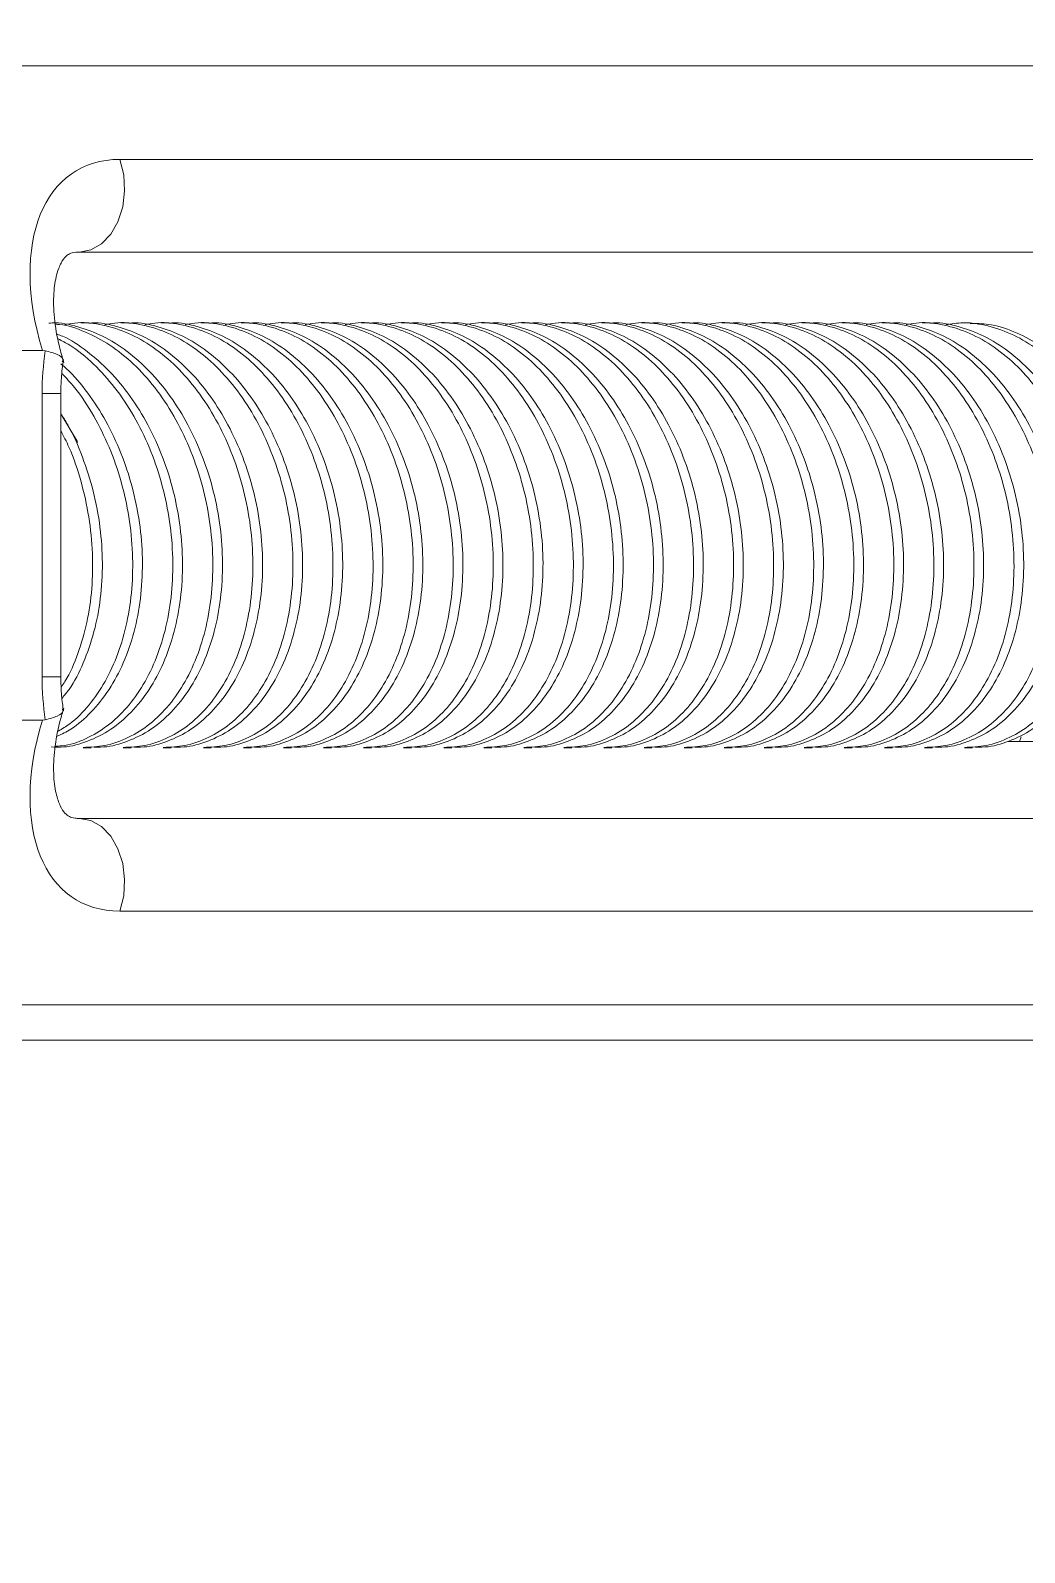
# Model space of a CAD drawing. Header units: millimetres. Extents: x -2048 to 999, y -438 to 438.
# Drawn here: x -706.1 to -661.6, y -220.2 to -152 of the extents above; entities that cross this region are included whole.
import ezdxf

# ---------------------------------------------------------------- set-up
doc = ezdxf.new("R2010")
doc.units = ezdxf.units.MM
doc.layers.add('LGV', color=4, linetype='Continuous')
doc.layers.add('Refrence', color=6, linetype='Continuous')

msp = doc.modelspace()

# ---------------------------------------------------------------- linework, layer by layer
at = {"layer": 'LGV', "linetype": 'Continuous', "lineweight": 15}
for p, q in [((-595.453, -153.575), (-712.96, -153.575)), ((-702.114, -157.771), (-603.331, -157.771)), ((-605.147, -161.925), (-703.929, -161.925)), ((-703.509, -165.1), (-703.868, -165.1)), ((-701.713, -165.1), (-702.072, -165.1)), ((-699.917, -165.1), (-700.276, -165.1)), ((-698.121, -165.1), (-698.48, -165.1)), ((-696.325, -165.1), (-696.684, -165.1)), ((-694.529, -165.1), (-694.888, -165.1)), ((-692.733, -165.1), (-693.092, -165.1)), ((-690.937, -165.1), (-691.296, -165.1)), ((-689.141, -165.1), (-689.499, -165.1)), ((-687.345, -165.1), (-687.703, -165.1)), ((-685.549, -165.1), (-685.907, -165.1)), ((-683.753, -165.1), (-684.111, -165.1)), ((-681.957, -165.1), (-682.315, -165.1)), ((-680.161, -165.1), (-680.519, -165.1)), ((-678.365, -165.1), (-678.723, -165.1)), ((-676.569, -165.1), (-676.927, -165.1)), ((-674.773, -165.1), (-675.131, -165.1)), ((-672.977, -165.1), (-673.335, -165.1)), ((-671.181, -165.1), (-671.539, -165.1)), ((-669.384, -165.1), (-669.743, -165.1)), ((-667.588, -165.1), (-667.947, -165.1)), ((-665.792, -165.1), (-666.151, -165.1)), ((-663.995, -165.1), (-664.357, -165.1)), ((-716.514, -166.339), (-705.588, -166.339)), ((-705.461, -166.352), (-705.588, -166.339)), ((-705.605, -180.975), (-705.605, -168.275)), ((-705.605, -168.275), (-704.764, -168.275)), ((-704.764, -180.975), (-704.764, -168.275)), ((-705.605, -180.975), (-704.764, -180.975)), ((-716.514, -182.911), (-705.588, -182.911)), ((-705.588, -182.911), (-705.461, -182.898)), ((-703.761, -184.15), (-703.404, -184.15)), ((-701.965, -184.15), (-701.608, -184.15)), ((-700.169, -184.15), (-699.812, -184.15)), ((-698.373, -184.15), (-698.016, -184.15)), ((-696.577, -184.15), (-696.219, -184.15)), ((-694.781, -184.15), (-694.423, -184.15)), ((-692.985, -184.15), (-692.627, -184.15)), ((-691.189, -184.15), (-690.831, -184.15)), ((-689.393, -184.15), (-689.035, -184.15)), ((-687.596, -184.15), (-687.239, -184.15)), ((-685.8, -184.15), (-685.443, -184.15)), ((-684.004, -184.15), (-683.647, -184.15)), ((-682.208, -184.15), (-681.851, -184.15)), ((-680.412, -184.15), (-680.055, -184.15)), ((-678.616, -184.15), (-678.259, -184.15)), ((-676.82, -184.15), (-676.463, -184.15)), ((-675.024, -184.15), (-674.667, -184.15)), ((-673.228, -184.15), (-672.871, -184.15)), ((-671.432, -184.15), (-671.075, -184.15)), ((-669.636, -184.15), (-669.279, -184.15)), ((-667.84, -184.15), (-667.483, -184.15)), ((-666.044, -184.15), (-665.687, -184.15)), ((-664.248, -184.15), (-663.891, -184.15)), ((-662.301, -183.868), (-657.304, -183.868)), ((-661.704, -183.66), (-661.776, -183.868)), ((-703.929, -187.325), (-605.147, -187.325)), ((-603.331, -191.479), (-702.114, -191.479)), ((-712.96, -195.675), (-595.453, -195.675)), ((-597.268, -197.262), (-714.775, -197.262))]:
    msp.add_line(p, q, dxfattribs=at)
at = {"layer": 'LGV', "linetype": 'Continuous', "lineweight": 15, "flags": 128}
for points in [[(-702.114, -157.771), (-701.944, -158.458), (-701.902, -159.184), (-701.99, -159.901), (-702.203, -160.564), (-702.527, -161.129), (-702.941, -161.562), (-703.419, -161.833), (-703.929, -161.925)], [(-704.009, -170.459), (-704.035, -170.408), (-704.764, -169.186)], [(-703.929, -187.325), (-703.419, -187.417), (-702.941, -187.688), (-702.527, -188.121), (-702.203, -188.686), (-701.99, -189.349), (-701.902, -190.066), (-701.944, -190.792), (-702.114, -191.479)]]:
    msp.add_lwpolyline(points, dxfattribs=at)
at = {"layer": 'LGV', "linetype": 'Continuous', "lineweight": 15}
for centre, start, end in [((-692.693, -168.271), 171.45377, 180.01864), ((-692.693, -180.979), 179.98136, 188.54623)]:
    msp.add_arc(centre, 12.911, start, end, dxfattribs=at)
for centre, major_axis, start_param, end_param in [((-698.854, -166.991), (-5.234, 8.7), 5.945815, 7.445842), ((-698.854, -182.259), (5.234, 8.7), 1.978936, 3.478963)]:
    msp.add_ellipse(centre, major_axis=major_axis, ratio=0.583087, start_param=start_param, end_param=end_param, dxfattribs=at)
for points, knots in [([(-704.63, -166.878), (-704.699, -166.639), (-704.901, -165.945), (-705.081, -164.866), (-705.106, -163.762), (-704.97, -162.917), (-704.748, -162.369), (-704.534, -162.1), (-704.389, -162.006), (-704.201, -161.935), (-703.988, -161.927), (-703.929, -161.925)], [0, 0, 0, 0, 0.071116, 0.207347, 0.338022, 0.462032, 0.581288, 0.701263, 0.833089, 0.954567, 1, 1, 1, 1]), ([(-705.305, -165.115), (-705.255, -165.11), (-704.829, -165.068), (-704.01, -165.244), (-702.875, -165.659), (-701.787, -166.341), (-700.761, -167.253), (-699.839, -168.366), (-699.034, -169.665), (-698.381, -171.099), (-697.892, -172.65), (-697.59, -174.251), (-697.481, -175.881), (-697.571, -177.464), (-697.861, -178.98), (-698.336, -180.356), (-698.989, -181.577), (-699.788, -182.583), (-700.722, -183.372), (-701.746, -183.887), (-702.656, -184.143), (-703.217, -184.122), (-703.404, -184.115)], [0, 0, 0, 0, 0.0071172, 0.0609006, 0.1129722, 0.1665417, 0.2188465, 0.2726394, 0.3254656, 0.3797932, 0.4331622, 0.4880605, 0.5417397, 0.5969769, 0.6506175, 0.7058322, 0.7591387, 0.8140177, 0.8668606, 0.9212594, 0.9736984, 1, 1, 1, 1]), ([(-703.762, -184.137), (-703.437, -184.123), (-702.734, -184.092), (-701.723, -183.726), (-700.746, -183.113), (-699.888, -182.264), (-699.158, -181.197), (-698.586, -179.951), (-698.18, -178.542), (-697.959, -177.027), (-697.928, -175.426), (-698.09, -173.809), (-698.445, -172.198), (-698.977, -170.67), (-699.681, -169.242), (-700.523, -167.984), (-701.493, -166.911), (-702.544, -166.065), (-703.665, -165.483), (-704.494, -165.187), (-704.94, -165.166), (-705.001, -165.164)], [0, 0, 0, 0, 0.047455, 0.102831, 0.156612, 0.211933, 0.266091, 0.321786, 0.376524, 0.432822, 0.488057, 0.544882, 0.60031, 0.657354, 0.712616, 0.769504, 0.824349, 0.880812, 0.93518, 0.991145, 1, 1, 1, 1]), ([(-701.965, -184.137), (-701.641, -184.123), (-700.938, -184.092), (-699.927, -183.726), (-698.95, -183.113), (-698.092, -182.264), (-697.362, -181.197), (-696.79, -179.951), (-696.384, -178.542), (-696.163, -177.027), (-696.132, -175.426), (-696.294, -173.809), (-696.649, -172.198), (-697.181, -170.67), (-697.885, -169.242), (-698.727, -167.985), (-699.697, -166.91), (-700.748, -166.07), (-701.871, -165.465), (-703.007, -165.143), (-703.929, -165.049), (-704.436, -165.157), (-704.584, -165.188)], [0, 0, 0, 0, 0.044461, 0.096343, 0.146732, 0.198563, 0.249304, 0.301486, 0.352771, 0.405516, 0.457267, 0.510507, 0.562438, 0.615884, 0.667659, 0.720958, 0.772343, 0.825244, 0.876182, 0.928616, 0.979223, 1, 1, 1, 1]), ([(-703.509, -165.115), (-703.459, -165.11), (-703.033, -165.068), (-702.214, -165.244), (-701.079, -165.659), (-699.991, -166.341), (-698.965, -167.253), (-698.043, -168.366), (-697.238, -169.665), (-696.585, -171.099), (-696.096, -172.65), (-695.794, -174.251), (-695.685, -175.881), (-695.775, -177.464), (-696.065, -178.98), (-696.54, -180.356), (-697.193, -181.577), (-697.992, -182.583), (-698.926, -183.372), (-699.95, -183.887), (-700.86, -184.143), (-701.42, -184.122), (-701.608, -184.115)], [0, 0, 0, 0, 0.007117, 0.060901, 0.112972, 0.166542, 0.218847, 0.272639, 0.325466, 0.379793, 0.433162, 0.488061, 0.54174, 0.596977, 0.650617, 0.705832, 0.759139, 0.814018, 0.866861, 0.921259, 0.973698, 1, 1, 1, 1]), ([(-700.169, -184.137), (-699.845, -184.123), (-699.142, -184.092), (-698.131, -183.726), (-697.154, -183.113), (-696.296, -182.264), (-695.566, -181.197), (-694.994, -179.951), (-694.588, -178.542), (-694.367, -177.027), (-694.336, -175.426), (-694.498, -173.809), (-694.853, -172.198), (-695.385, -170.67), (-696.089, -169.242), (-696.93, -167.985), (-697.901, -166.91), (-698.952, -166.07), (-700.074, -165.465), (-701.211, -165.143), (-702.133, -165.049), (-702.64, -165.157), (-702.788, -165.188)], [0, 0, 0, 0, 0.044461, 0.096343, 0.146732, 0.198563, 0.249304, 0.301486, 0.352771, 0.405516, 0.457267, 0.510507, 0.562438, 0.615884, 0.667659, 0.720958, 0.772343, 0.825244, 0.876182, 0.928616, 0.979223, 1, 1, 1, 1]), ([(-701.713, -165.115), (-701.663, -165.11), (-701.237, -165.068), (-700.418, -165.244), (-699.283, -165.659), (-698.195, -166.341), (-697.169, -167.253), (-696.247, -168.366), (-695.442, -169.665), (-694.789, -171.099), (-694.3, -172.65), (-693.998, -174.251), (-693.889, -175.881), (-693.979, -177.464), (-694.269, -178.98), (-694.744, -180.356), (-695.397, -181.577), (-696.195, -182.583), (-697.13, -183.372), (-698.154, -183.887), (-699.064, -184.143), (-699.624, -184.122), (-699.812, -184.115)], [0, 0, 0, 0, 0.0071172, 0.0609006, 0.1129722, 0.1665417, 0.2188465, 0.2726394, 0.3254656, 0.3797932, 0.4331622, 0.4880605, 0.5417397, 0.5969769, 0.6506175, 0.7058322, 0.7591387, 0.8140177, 0.8668606, 0.9212594, 0.9736984, 1, 1, 1, 1]), ([(-698.373, -184.137), (-698.049, -184.123), (-697.346, -184.092), (-696.335, -183.726), (-695.357, -183.113), (-694.5, -182.264), (-693.77, -181.197), (-693.198, -179.951), (-692.792, -178.542), (-692.571, -177.027), (-692.54, -175.426), (-692.702, -173.809), (-693.057, -172.198), (-693.589, -170.67), (-694.293, -169.242), (-695.134, -167.985), (-696.105, -166.91), (-697.155, -166.07), (-698.278, -165.465), (-699.415, -165.143), (-700.337, -165.049), (-700.844, -165.157), (-700.992, -165.188)], [0, 0, 0, 0, 0.044461, 0.096343, 0.146732, 0.198563, 0.249304, 0.301486, 0.352771, 0.405516, 0.457267, 0.510507, 0.562438, 0.615884, 0.667659, 0.720958, 0.772343, 0.825244, 0.876182, 0.928616, 0.979223, 1, 1, 1, 1]), ([(-699.917, -165.115), (-699.867, -165.11), (-699.441, -165.068), (-698.621, -165.244), (-697.487, -165.659), (-696.399, -166.341), (-695.373, -167.253), (-694.451, -168.366), (-693.646, -169.665), (-692.993, -171.099), (-692.504, -172.65), (-692.202, -174.251), (-692.093, -175.881), (-692.183, -177.464), (-692.473, -178.98), (-692.948, -180.356), (-693.601, -181.577), (-694.399, -182.583), (-695.334, -183.372), (-696.358, -183.887), (-697.268, -184.143), (-697.828, -184.122), (-698.015, -184.115)], [0, 0, 0, 0, 0.0071172, 0.0609006, 0.1129722, 0.1665417, 0.2188465, 0.2726394, 0.3254656, 0.3797932, 0.4331622, 0.4880605, 0.5417397, 0.5969769, 0.6506175, 0.7058322, 0.7591387, 0.8140177, 0.8668606, 0.9212594, 0.9736984, 1, 1, 1, 1]), ([(-696.577, -184.137), (-696.253, -184.123), (-695.549, -184.092), (-694.539, -183.726), (-693.561, -183.113), (-692.704, -182.264), (-691.974, -181.197), (-691.401, -179.951), (-690.996, -178.542), (-690.775, -177.027), (-690.744, -175.426), (-690.906, -173.809), (-691.261, -172.198), (-691.793, -170.67), (-692.497, -169.242), (-693.338, -167.985), (-694.309, -166.91), (-695.359, -166.07), (-696.482, -165.465), (-697.619, -165.143), (-698.54, -165.049), (-699.048, -165.157), (-699.196, -165.188)], [0, 0, 0, 0, 0.044461, 0.096343, 0.146732, 0.198563, 0.249304, 0.301486, 0.352771, 0.405516, 0.457267, 0.510507, 0.562438, 0.615884, 0.667659, 0.720958, 0.772343, 0.825244, 0.876182, 0.928616, 0.979223, 1, 1, 1, 1]), ([(-698.121, -165.115), (-698.071, -165.11), (-697.645, -165.068), (-696.825, -165.244), (-695.691, -165.659), (-694.603, -166.341), (-693.576, -167.253), (-692.655, -168.366), (-691.85, -169.665), (-691.197, -171.099), (-690.708, -172.65), (-690.406, -174.251), (-690.297, -175.881), (-690.387, -177.464), (-690.677, -178.98), (-691.152, -180.356), (-691.805, -181.577), (-692.603, -182.583), (-693.538, -183.372), (-694.562, -183.887), (-695.472, -184.143), (-696.032, -184.122), (-696.219, -184.115)], [0, 0, 0, 0, 0.007117, 0.060901, 0.112972, 0.166542, 0.218847, 0.272639, 0.325466, 0.379793, 0.433162, 0.488061, 0.54174, 0.596977, 0.650617, 0.705832, 0.759139, 0.814018, 0.866861, 0.921259, 0.973698, 1, 1, 1, 1]), ([(-694.781, -184.137), (-694.457, -184.123), (-693.753, -184.092), (-692.743, -183.726), (-691.765, -183.113), (-690.908, -182.264), (-690.178, -181.197), (-689.605, -179.951), (-689.199, -178.542), (-688.979, -177.027), (-688.947, -175.426), (-689.11, -173.809), (-689.465, -172.198), (-689.997, -170.67), (-690.701, -169.242), (-691.542, -167.985), (-692.513, -166.91), (-693.563, -166.07), (-694.686, -165.465), (-695.823, -165.143), (-696.744, -165.049), (-697.252, -165.157), (-697.4, -165.188)], [0, 0, 0, 0, 0.044461, 0.096343, 0.146732, 0.198563, 0.249304, 0.301486, 0.352771, 0.405516, 0.457267, 0.510507, 0.562438, 0.615884, 0.667659, 0.720958, 0.772343, 0.825244, 0.876182, 0.928616, 0.979223, 1, 1, 1, 1]), ([(-696.325, -165.115), (-696.275, -165.11), (-695.849, -165.068), (-695.029, -165.244), (-693.895, -165.659), (-692.807, -166.341), (-691.78, -167.253), (-690.859, -168.366), (-690.054, -169.665), (-689.401, -171.099), (-688.912, -172.65), (-688.61, -174.251), (-688.501, -175.881), (-688.591, -177.464), (-688.881, -178.98), (-689.356, -180.356), (-690.009, -181.577), (-690.807, -182.583), (-691.742, -183.372), (-692.766, -183.887), (-693.676, -184.143), (-694.236, -184.122), (-694.423, -184.115)], [0, 0, 0, 0, 0.007117, 0.060901, 0.112972, 0.166542, 0.218847, 0.272639, 0.325466, 0.379793, 0.433162, 0.488061, 0.54174, 0.596977, 0.650617, 0.705832, 0.759139, 0.814018, 0.866861, 0.921259, 0.973698, 1, 1, 1, 1]), ([(-692.985, -184.137), (-692.661, -184.123), (-691.957, -184.092), (-690.947, -183.726), (-689.969, -183.113), (-689.112, -182.264), (-688.381, -181.197), (-687.809, -179.951), (-687.403, -178.542), (-687.183, -177.027), (-687.151, -175.426), (-687.314, -173.809), (-687.669, -172.198), (-688.201, -170.67), (-688.905, -169.242), (-689.746, -167.985), (-690.717, -166.91), (-691.767, -166.07), (-692.89, -165.465), (-694.026, -165.143), (-694.948, -165.049), (-695.456, -165.157), (-695.604, -165.188)], [0, 0, 0, 0, 0.044461, 0.096343, 0.146732, 0.198563, 0.249304, 0.301486, 0.352771, 0.405516, 0.457267, 0.510507, 0.562438, 0.615884, 0.667659, 0.720958, 0.772343, 0.825244, 0.876182, 0.928616, 0.979223, 1, 1, 1, 1]), ([(-694.529, -165.115), (-694.479, -165.11), (-694.053, -165.068), (-693.233, -165.244), (-692.099, -165.659), (-691.011, -166.341), (-689.984, -167.253), (-689.063, -168.366), (-688.258, -169.665), (-687.605, -171.099), (-687.116, -172.65), (-686.814, -174.251), (-686.704, -175.881), (-686.795, -177.464), (-687.085, -178.98), (-687.56, -180.356), (-688.213, -181.577), (-689.011, -182.583), (-689.946, -183.372), (-690.97, -183.887), (-691.88, -184.143), (-692.44, -184.122), (-692.627, -184.115)], [0, 0, 0, 0, 0.0071172, 0.0609006, 0.1129722, 0.1665417, 0.2188465, 0.2726394, 0.3254656, 0.3797932, 0.4331622, 0.4880605, 0.5417397, 0.5969769, 0.6506175, 0.7058322, 0.7591387, 0.8140177, 0.8668606, 0.9212594, 0.9736984, 1, 1, 1, 1]), ([(-691.189, -184.137), (-690.865, -184.123), (-690.161, -184.092), (-689.151, -183.726), (-688.173, -183.113), (-687.316, -182.264), (-686.585, -181.197), (-686.013, -179.951), (-685.607, -178.542), (-685.386, -177.027), (-685.355, -175.426), (-685.518, -173.809), (-685.873, -172.198), (-686.405, -170.67), (-687.109, -169.242), (-687.95, -167.985), (-688.921, -166.91), (-689.971, -166.07), (-691.094, -165.465), (-692.23, -165.143), (-693.152, -165.049), (-693.66, -165.157), (-693.808, -165.188)], [0, 0, 0, 0, 0.044461, 0.096343, 0.146732, 0.198563, 0.249304, 0.301486, 0.352771, 0.405516, 0.457267, 0.510507, 0.562438, 0.615884, 0.667659, 0.720958, 0.772343, 0.825244, 0.876182, 0.928616, 0.979223, 1, 1, 1, 1]), ([(-692.732, -165.115), (-692.683, -165.11), (-692.257, -165.068), (-691.437, -165.244), (-690.302, -165.659), (-689.215, -166.341), (-688.188, -167.253), (-687.267, -168.366), (-686.462, -169.665), (-685.809, -171.099), (-685.32, -172.65), (-685.017, -174.251), (-684.908, -175.881), (-684.999, -177.464), (-685.289, -178.98), (-685.763, -180.356), (-686.417, -181.577), (-687.215, -182.583), (-688.15, -183.372), (-689.174, -183.887), (-690.084, -184.143), (-690.644, -184.122), (-690.831, -184.115)], [0, 0, 0, 0, 0.0071172, 0.0609006, 0.1129722, 0.1665417, 0.2188465, 0.2726394, 0.3254656, 0.3797932, 0.4331622, 0.4880605, 0.5417397, 0.5969769, 0.6506175, 0.7058322, 0.7591387, 0.8140177, 0.8668606, 0.9212594, 0.9736984, 1, 1, 1, 1]), ([(-689.393, -184.137), (-689.069, -184.123), (-688.365, -184.092), (-687.355, -183.726), (-686.377, -183.113), (-685.52, -182.264), (-684.789, -181.197), (-684.217, -179.951), (-683.811, -178.542), (-683.59, -177.027), (-683.559, -175.426), (-683.722, -173.809), (-684.077, -172.198), (-684.609, -170.67), (-685.313, -169.242), (-686.154, -167.985), (-687.125, -166.91), (-688.175, -166.07), (-689.298, -165.465), (-690.434, -165.143), (-691.356, -165.049), (-691.864, -165.157), (-692.012, -165.188)], [0, 0, 0, 0, 0.044461, 0.096343, 0.146732, 0.198563, 0.249304, 0.301486, 0.352771, 0.405516, 0.457267, 0.510507, 0.562438, 0.615884, 0.667659, 0.720958, 0.772343, 0.825244, 0.876182, 0.928616, 0.979223, 1, 1, 1, 1]), ([(-690.936, -165.115), (-690.887, -165.11), (-690.461, -165.068), (-689.641, -165.244), (-688.506, -165.659), (-687.419, -166.341), (-686.392, -167.253), (-685.471, -168.366), (-684.665, -169.665), (-684.013, -171.099), (-683.524, -172.65), (-683.221, -174.251), (-683.112, -175.881), (-683.203, -177.464), (-683.493, -178.98), (-683.967, -180.356), (-684.621, -181.577), (-685.419, -182.583), (-686.354, -183.372), (-687.378, -183.887), (-688.288, -184.143), (-688.848, -184.122), (-689.035, -184.115)], [0, 0, 0, 0, 0.007117, 0.060901, 0.112972, 0.166542, 0.218847, 0.272639, 0.325466, 0.379793, 0.433162, 0.488061, 0.54174, 0.596977, 0.650617, 0.705832, 0.759139, 0.814018, 0.866861, 0.921259, 0.973698, 1, 1, 1, 1]), ([(-687.597, -184.137), (-687.273, -184.123), (-686.569, -184.092), (-685.559, -183.726), (-684.581, -183.113), (-683.724, -182.264), (-682.993, -181.197), (-682.421, -179.951), (-682.015, -178.542), (-681.794, -177.027), (-681.763, -175.426), (-681.925, -173.809), (-682.28, -172.198), (-682.813, -170.67), (-683.517, -169.242), (-684.358, -167.985), (-685.329, -166.91), (-686.379, -166.07), (-687.502, -165.465), (-688.638, -165.143), (-689.56, -165.049), (-690.068, -165.157), (-690.216, -165.188)], [0, 0, 0, 0, 0.044461, 0.096343, 0.146732, 0.198563, 0.249304, 0.301486, 0.352771, 0.405516, 0.457267, 0.510507, 0.562438, 0.615884, 0.667659, 0.720958, 0.772343, 0.825244, 0.876182, 0.928616, 0.979223, 1, 1, 1, 1]), ([(-689.14, -165.115), (-689.091, -165.11), (-688.665, -165.068), (-687.845, -165.244), (-686.71, -165.659), (-685.623, -166.341), (-684.596, -167.253), (-683.674, -168.366), (-682.869, -169.665), (-682.217, -171.099), (-681.728, -172.65), (-681.425, -174.251), (-681.316, -175.881), (-681.407, -177.464), (-681.697, -178.98), (-682.171, -180.356), (-682.825, -181.577), (-683.623, -182.583), (-684.558, -183.372), (-685.582, -183.887), (-686.492, -184.143), (-687.052, -184.122), (-687.239, -184.115)], [0, 0, 0, 0, 0.007117, 0.060901, 0.112972, 0.166542, 0.218847, 0.272639, 0.325466, 0.379793, 0.433162, 0.488061, 0.54174, 0.596977, 0.650617, 0.705832, 0.759139, 0.814018, 0.866861, 0.921259, 0.973698, 1, 1, 1, 1]), ([(-685.801, -184.137), (-685.476, -184.123), (-684.773, -184.092), (-683.763, -183.726), (-682.785, -183.113), (-681.928, -182.264), (-681.197, -181.197), (-680.625, -179.951), (-680.219, -178.542), (-679.998, -177.027), (-679.967, -175.426), (-680.129, -173.809), (-680.484, -172.198), (-681.017, -170.67), (-681.721, -169.242), (-682.562, -167.985), (-683.533, -166.91), (-684.583, -166.07), (-685.706, -165.465), (-686.842, -165.143), (-687.764, -165.049), (-688.272, -165.157), (-688.42, -165.188)], [0, 0, 0, 0, 0.0444608, 0.0963433, 0.146732, 0.198563, 0.2493037, 0.3014856, 0.3527706, 0.4055162, 0.457267, 0.5105074, 0.5624385, 0.6158836, 0.6676591, 0.7209581, 0.7723431, 0.825244, 0.8761817, 0.9286161, 0.9792231, 1, 1, 1, 1]), ([(-687.344, -165.115), (-687.295, -165.11), (-686.869, -165.068), (-686.049, -165.244), (-684.914, -165.659), (-683.827, -166.341), (-682.8, -167.253), (-681.878, -168.366), (-681.073, -169.665), (-680.421, -171.099), (-679.931, -172.65), (-679.629, -174.251), (-679.52, -175.881), (-679.611, -177.464), (-679.901, -178.98), (-680.375, -180.356), (-681.029, -181.577), (-681.827, -182.583), (-682.761, -183.372), (-683.786, -183.887), (-684.696, -184.143), (-685.256, -184.122), (-685.443, -184.115)], [0, 0, 0, 0, 0.007117, 0.060901, 0.112972, 0.166542, 0.218847, 0.272639, 0.325466, 0.379793, 0.433162, 0.488061, 0.54174, 0.596977, 0.650617, 0.705832, 0.759139, 0.814018, 0.866861, 0.921259, 0.973698, 1, 1, 1, 1]), ([(-684.005, -184.137), (-683.68, -184.123), (-682.977, -184.092), (-681.966, -183.726), (-680.989, -183.113), (-680.132, -182.264), (-679.401, -181.197), (-678.829, -179.951), (-678.423, -178.542), (-678.202, -177.027), (-678.171, -175.426), (-678.333, -173.809), (-678.688, -172.198), (-679.221, -170.67), (-679.925, -169.242), (-680.766, -167.985), (-681.736, -166.91), (-682.787, -166.07), (-683.91, -165.465), (-685.046, -165.143), (-685.969, -165.049), (-686.477, -165.157), (-686.625, -165.188)], [0, 0, 0, 0, 0.044457, 0.096336, 0.146721, 0.198548, 0.249285, 0.301463, 0.352744, 0.405486, 0.457233, 0.510469, 0.562396, 0.615837, 0.667609, 0.720904, 0.772285, 0.825182, 0.876116, 0.928546, 0.97915, 1, 1, 1, 1]), ([(-685.548, -165.115), (-685.499, -165.11), (-685.073, -165.068), (-684.253, -165.244), (-683.118, -165.659), (-682.03, -166.341), (-681.004, -167.253), (-680.082, -168.366), (-679.277, -169.665), (-678.625, -171.099), (-678.135, -172.65), (-677.833, -174.251), (-677.724, -175.881), (-677.815, -177.464), (-678.105, -178.98), (-678.579, -180.356), (-679.233, -181.577), (-680.031, -182.583), (-680.965, -183.372), (-681.99, -183.887), (-682.9, -184.143), (-683.46, -184.122), (-683.647, -184.115)], [0, 0, 0, 0, 0.007117, 0.060901, 0.112972, 0.166542, 0.218847, 0.272639, 0.325466, 0.379793, 0.433162, 0.488061, 0.54174, 0.596977, 0.650617, 0.705832, 0.759139, 0.814018, 0.866861, 0.921259, 0.973698, 1, 1, 1, 1]), ([(-682.209, -184.137), (-681.884, -184.123), (-681.181, -184.092), (-680.17, -183.726), (-679.193, -183.113), (-678.336, -182.264), (-677.605, -181.197), (-677.033, -179.951), (-676.627, -178.542), (-676.406, -177.027), (-676.375, -175.426), (-676.537, -173.809), (-676.892, -172.198), (-677.425, -170.67), (-678.129, -169.242), (-678.97, -167.985), (-679.94, -166.91), (-680.991, -166.07), (-682.114, -165.465), (-683.25, -165.143), (-684.172, -165.049), (-684.68, -165.157), (-684.828, -165.188)], [0, 0, 0, 0, 0.044461, 0.096343, 0.146732, 0.198563, 0.249304, 0.301486, 0.352771, 0.405516, 0.457267, 0.510507, 0.562438, 0.615884, 0.667659, 0.720958, 0.772343, 0.825244, 0.876182, 0.928616, 0.979223, 1, 1, 1, 1]), ([(-683.752, -165.115), (-683.702, -165.11), (-683.277, -165.068), (-682.457, -165.244), (-681.322, -165.659), (-680.234, -166.341), (-679.208, -167.253), (-678.286, -168.366), (-677.481, -169.665), (-676.829, -171.099), (-676.339, -172.65), (-676.037, -174.251), (-675.928, -175.881), (-676.019, -177.464), (-676.309, -178.98), (-676.783, -180.356), (-677.437, -181.577), (-678.235, -182.583), (-679.169, -183.372), (-680.194, -183.887), (-681.104, -184.143), (-681.664, -184.122), (-681.851, -184.115)], [0, 0, 0, 0, 0.007117, 0.060901, 0.112972, 0.166542, 0.218847, 0.272639, 0.325466, 0.379793, 0.433162, 0.488061, 0.54174, 0.596977, 0.650617, 0.705832, 0.759139, 0.814018, 0.866861, 0.921259, 0.973698, 1, 1, 1, 1]), ([(-680.413, -184.137), (-680.088, -184.123), (-679.385, -184.092), (-678.374, -183.726), (-677.397, -183.113), (-676.54, -182.264), (-675.809, -181.197), (-675.237, -179.951), (-674.831, -178.542), (-674.61, -177.027), (-674.579, -175.426), (-674.741, -173.809), (-675.096, -172.198), (-675.629, -170.67), (-676.333, -169.242), (-677.174, -167.985), (-678.144, -166.91), (-679.195, -166.07), (-680.318, -165.465), (-681.454, -165.143), (-682.376, -165.049), (-682.884, -165.157), (-683.031, -165.188)], [0, 0, 0, 0, 0.044461, 0.096343, 0.146732, 0.198563, 0.249304, 0.301486, 0.352771, 0.405516, 0.457267, 0.510507, 0.562438, 0.615884, 0.667659, 0.720958, 0.772343, 0.825244, 0.876182, 0.928616, 0.979223, 1, 1, 1, 1]), ([(-681.956, -165.115), (-681.906, -165.11), (-681.481, -165.068), (-680.661, -165.244), (-679.526, -165.659), (-678.438, -166.341), (-677.412, -167.253), (-676.49, -168.366), (-675.685, -169.665), (-675.033, -171.099), (-674.543, -172.65), (-674.241, -174.251), (-674.132, -175.881), (-674.223, -177.464), (-674.513, -178.98), (-674.987, -180.356), (-675.641, -181.577), (-676.439, -182.583), (-677.373, -183.372), (-678.398, -183.887), (-679.308, -184.143), (-679.868, -184.122), (-680.055, -184.115)], [0, 0, 0, 0, 0.007117, 0.060901, 0.112972, 0.166542, 0.218847, 0.272639, 0.325466, 0.379793, 0.433162, 0.488061, 0.54174, 0.596977, 0.650617, 0.705832, 0.759139, 0.814018, 0.866861, 0.921259, 0.973698, 1, 1, 1, 1]), ([(-678.617, -184.137), (-678.292, -184.123), (-677.589, -184.092), (-676.578, -183.726), (-675.601, -183.113), (-674.743, -182.264), (-674.013, -181.197), (-673.441, -179.951), (-673.035, -178.542), (-672.814, -177.027), (-672.783, -175.426), (-672.945, -173.809), (-673.3, -172.198), (-673.832, -170.67), (-674.536, -169.242), (-675.378, -167.985), (-676.348, -166.91), (-677.399, -166.07), (-678.522, -165.465), (-679.658, -165.143), (-680.58, -165.049), (-681.088, -165.157), (-681.235, -165.188)], [0, 0, 0, 0, 0.044461, 0.096343, 0.146732, 0.198563, 0.249304, 0.301486, 0.352771, 0.405516, 0.457267, 0.510507, 0.562438, 0.615884, 0.667659, 0.720958, 0.772343, 0.825244, 0.876182, 0.928616, 0.979223, 1, 1, 1, 1]), ([(-680.16, -165.115), (-680.11, -165.11), (-679.685, -165.068), (-678.865, -165.244), (-677.73, -165.659), (-676.642, -166.341), (-675.616, -167.253), (-674.694, -168.366), (-673.889, -169.665), (-673.237, -171.099), (-672.747, -172.65), (-672.445, -174.251), (-672.336, -175.881), (-672.427, -177.464), (-672.717, -178.98), (-673.191, -180.356), (-673.844, -181.577), (-674.643, -182.583), (-675.577, -183.372), (-676.602, -183.887), (-677.512, -184.143), (-678.072, -184.122), (-678.259, -184.115)], [0, 0, 0, 0, 0.007117, 0.060901, 0.112972, 0.166542, 0.218847, 0.272639, 0.325466, 0.379793, 0.433162, 0.488061, 0.54174, 0.596977, 0.650617, 0.705832, 0.759139, 0.814018, 0.866861, 0.921259, 0.973698, 1, 1, 1, 1]), ([(-676.821, -184.137), (-676.496, -184.123), (-675.793, -184.092), (-674.782, -183.726), (-673.805, -183.113), (-672.947, -182.264), (-672.217, -181.197), (-671.645, -179.951), (-671.239, -178.542), (-671.018, -177.027), (-670.987, -175.426), (-671.149, -173.809), (-671.504, -172.198), (-672.036, -170.67), (-672.74, -169.242), (-673.582, -167.985), (-674.552, -166.91), (-675.603, -166.07), (-676.726, -165.465), (-677.862, -165.143), (-678.784, -165.049), (-679.292, -165.157), (-679.439, -165.188)], [0, 0, 0, 0, 0.044461, 0.096343, 0.146732, 0.198563, 0.249304, 0.301486, 0.352771, 0.405516, 0.457267, 0.510507, 0.562438, 0.615884, 0.667659, 0.720958, 0.772343, 0.825244, 0.876182, 0.928616, 0.979223, 1, 1, 1, 1]), ([(-678.364, -165.115), (-678.314, -165.11), (-677.889, -165.068), (-677.069, -165.244), (-675.934, -165.659), (-674.846, -166.341), (-673.82, -167.253), (-672.898, -168.366), (-672.093, -169.665), (-671.441, -171.099), (-670.951, -172.65), (-670.649, -174.251), (-670.54, -175.881), (-670.631, -177.464), (-670.92, -178.98), (-671.395, -180.356), (-672.048, -181.577), (-672.847, -182.583), (-673.781, -183.372), (-674.806, -183.887), (-675.716, -184.143), (-676.276, -184.122), (-676.463, -184.115)], [0, 0, 0, 0, 0.007117, 0.060901, 0.112972, 0.166542, 0.218847, 0.272639, 0.325466, 0.379793, 0.433162, 0.488061, 0.54174, 0.596977, 0.650617, 0.705832, 0.759139, 0.814018, 0.866861, 0.921259, 0.973698, 1, 1, 1, 1]), ([(-675.025, -184.137), (-674.7, -184.123), (-673.997, -184.092), (-672.986, -183.726), (-672.009, -183.113), (-671.151, -182.264), (-670.421, -181.197), (-669.849, -179.951), (-669.443, -178.542), (-669.222, -177.027), (-669.191, -175.426), (-669.353, -173.809), (-669.708, -172.198), (-670.24, -170.67), (-670.944, -169.242), (-671.786, -167.985), (-672.756, -166.91), (-673.807, -166.07), (-674.93, -165.465), (-676.066, -165.143), (-676.988, -165.049), (-677.496, -165.157), (-677.643, -165.188)], [0, 0, 0, 0, 0.0444608, 0.0963433, 0.146732, 0.198563, 0.2493037, 0.3014856, 0.3527706, 0.4055162, 0.457267, 0.5105074, 0.5624385, 0.6158836, 0.6676591, 0.7209581, 0.7723431, 0.825244, 0.8761817, 0.9286161, 0.9792231, 1, 1, 1, 1]), ([(-676.568, -165.115), (-676.518, -165.11), (-676.092, -165.068), (-675.273, -165.244), (-674.138, -165.659), (-673.05, -166.341), (-672.024, -167.253), (-671.102, -168.366), (-670.297, -169.665), (-669.644, -171.099), (-669.155, -172.65), (-668.853, -174.251), (-668.744, -175.881), (-668.835, -177.464), (-669.124, -178.98), (-669.599, -180.356), (-670.252, -181.577), (-671.051, -182.583), (-671.985, -183.372), (-673.01, -183.887), (-673.92, -184.143), (-674.48, -184.122), (-674.667, -184.115)], [0, 0, 0, 0, 0.007117, 0.060901, 0.112972, 0.166542, 0.218847, 0.272639, 0.325466, 0.379793, 0.433162, 0.488061, 0.54174, 0.596977, 0.650617, 0.705832, 0.759139, 0.814018, 0.866861, 0.921259, 0.973698, 1, 1, 1, 1]), ([(-673.229, -184.137), (-672.904, -184.123), (-672.201, -184.092), (-671.19, -183.726), (-670.213, -183.113), (-669.355, -182.264), (-668.625, -181.197), (-668.053, -179.951), (-667.647, -178.542), (-667.426, -177.027), (-667.395, -175.426), (-667.557, -173.809), (-667.912, -172.198), (-668.444, -170.67), (-669.148, -169.242), (-669.99, -167.985), (-670.96, -166.91), (-672.011, -166.07), (-673.134, -165.465), (-674.27, -165.143), (-675.192, -165.049), (-675.699, -165.157), (-675.847, -165.188)], [0, 0, 0, 0, 0.044461, 0.096343, 0.146732, 0.198563, 0.249304, 0.301486, 0.352771, 0.405516, 0.457267, 0.510507, 0.562438, 0.615884, 0.667659, 0.720958, 0.772343, 0.825244, 0.876182, 0.928616, 0.979223, 1, 1, 1, 1]), ([(-674.772, -165.115), (-674.722, -165.11), (-674.296, -165.068), (-673.477, -165.244), (-672.342, -165.659), (-671.254, -166.341), (-670.228, -167.253), (-669.306, -168.366), (-668.501, -169.665), (-667.848, -171.099), (-667.359, -172.65), (-667.057, -174.251), (-666.948, -175.881), (-667.039, -177.464), (-667.328, -178.98), (-667.803, -180.356), (-668.456, -181.577), (-669.255, -182.583), (-670.189, -183.372), (-671.214, -183.887), (-672.124, -184.143), (-672.684, -184.122), (-672.871, -184.115)], [0, 0, 0, 0, 0.007117, 0.060901, 0.112972, 0.166542, 0.218847, 0.272639, 0.325466, 0.379793, 0.433162, 0.488061, 0.54174, 0.596977, 0.650617, 0.705832, 0.759139, 0.814018, 0.866861, 0.921259, 0.973698, 1, 1, 1, 1]), ([(-671.433, -184.137), (-671.108, -184.123), (-670.405, -184.092), (-669.394, -183.726), (-668.417, -183.113), (-667.559, -182.264), (-666.829, -181.197), (-666.257, -179.951), (-665.851, -178.542), (-665.63, -177.027), (-665.599, -175.426), (-665.761, -173.809), (-666.116, -172.198), (-666.648, -170.67), (-667.352, -169.242), (-668.194, -167.985), (-669.164, -166.91), (-670.215, -166.07), (-671.338, -165.465), (-672.474, -165.143), (-673.396, -165.049), (-673.903, -165.157), (-674.051, -165.188)], [0, 0, 0, 0, 0.044461, 0.096343, 0.146732, 0.198563, 0.249304, 0.301486, 0.352771, 0.405516, 0.457267, 0.510507, 0.562438, 0.615884, 0.667659, 0.720958, 0.772343, 0.825244, 0.876182, 0.928616, 0.979223, 1, 1, 1, 1]), ([(-672.976, -165.115), (-672.926, -165.11), (-672.5, -165.068), (-671.681, -165.244), (-670.546, -165.659), (-669.458, -166.341), (-668.432, -167.253), (-667.51, -168.366), (-666.705, -169.665), (-666.052, -171.099), (-665.563, -172.65), (-665.261, -174.251), (-665.152, -175.881), (-665.243, -177.464), (-665.532, -178.98), (-666.007, -180.356), (-666.66, -181.577), (-667.459, -182.583), (-668.393, -183.372), (-669.418, -183.887), (-670.328, -184.143), (-670.888, -184.122), (-671.075, -184.115)], [0, 0, 0, 0, 0.0071172, 0.0609006, 0.1129722, 0.1665417, 0.2188465, 0.2726394, 0.3254656, 0.3797932, 0.4331622, 0.4880605, 0.5417397, 0.5969769, 0.6506175, 0.7058322, 0.7591387, 0.8140177, 0.8668606, 0.9212594, 0.9736984, 1, 1, 1, 1]), ([(-669.637, -184.137), (-669.312, -184.123), (-668.609, -184.092), (-667.598, -183.726), (-666.621, -183.113), (-665.763, -182.264), (-665.033, -181.197), (-664.461, -179.951), (-664.055, -178.542), (-663.834, -177.027), (-663.803, -175.426), (-663.965, -173.809), (-664.32, -172.198), (-664.852, -170.67), (-665.556, -169.242), (-666.398, -167.985), (-667.368, -166.91), (-668.419, -166.07), (-669.542, -165.465), (-670.678, -165.143), (-671.6, -165.049), (-672.107, -165.157), (-672.255, -165.188)], [0, 0, 0, 0, 0.044461, 0.096343, 0.146732, 0.198563, 0.249304, 0.301486, 0.352771, 0.405516, 0.457267, 0.510507, 0.562438, 0.615884, 0.667659, 0.720958, 0.772343, 0.825244, 0.876182, 0.928616, 0.979223, 1, 1, 1, 1]), ([(-671.18, -165.115), (-671.13, -165.11), (-670.704, -165.068), (-669.885, -165.244), (-668.75, -165.659), (-667.662, -166.341), (-666.636, -167.253), (-665.714, -168.366), (-664.909, -169.665), (-664.256, -171.099), (-663.767, -172.65), (-663.465, -174.251), (-663.356, -175.881), (-663.447, -177.464), (-663.736, -178.98), (-664.211, -180.356), (-664.864, -181.577), (-665.663, -182.583), (-666.597, -183.372), (-667.621, -183.887), (-668.532, -184.143), (-669.092, -184.122), (-669.279, -184.115)], [0, 0, 0, 0, 0.007117, 0.060901, 0.112972, 0.166542, 0.218847, 0.272639, 0.325466, 0.379793, 0.433162, 0.488061, 0.54174, 0.596977, 0.650617, 0.705832, 0.759139, 0.814018, 0.866861, 0.921259, 0.973698, 1, 1, 1, 1]), ([(-667.841, -184.137), (-667.516, -184.123), (-666.813, -184.092), (-665.802, -183.726), (-664.825, -183.113), (-663.967, -182.264), (-663.237, -181.197), (-662.665, -179.951), (-662.259, -178.542), (-662.038, -177.027), (-662.007, -175.426), (-662.169, -173.809), (-662.524, -172.198), (-663.056, -170.67), (-663.76, -169.242), (-664.602, -167.985), (-665.572, -166.91), (-666.623, -166.07), (-667.746, -165.465), (-668.882, -165.143), (-669.804, -165.049), (-670.311, -165.157), (-670.459, -165.188)], [0, 0, 0, 0, 0.044461, 0.096343, 0.146732, 0.198563, 0.249304, 0.301486, 0.352771, 0.405516, 0.457267, 0.510507, 0.562438, 0.615884, 0.667659, 0.720958, 0.772343, 0.825244, 0.876182, 0.928616, 0.979223, 1, 1, 1, 1]), ([(-669.384, -165.115), (-669.334, -165.11), (-668.908, -165.068), (-668.089, -165.244), (-666.954, -165.659), (-665.866, -166.341), (-664.84, -167.253), (-663.918, -168.366), (-663.113, -169.665), (-662.46, -171.099), (-661.971, -172.65), (-661.669, -174.251), (-661.56, -175.881), (-661.65, -177.464), (-661.94, -178.98), (-662.415, -180.356), (-663.068, -181.577), (-663.867, -182.583), (-664.801, -183.372), (-665.825, -183.887), (-666.735, -184.143), (-667.296, -184.122), (-667.483, -184.115)], [0, 0, 0, 0, 0.007117, 0.060901, 0.112972, 0.166542, 0.218847, 0.272639, 0.325466, 0.379793, 0.433162, 0.488061, 0.54174, 0.596977, 0.650617, 0.705832, 0.759139, 0.814018, 0.866861, 0.921259, 0.973698, 1, 1, 1, 1]), ([(-666.044, -184.137), (-665.72, -184.123), (-665.017, -184.092), (-664.006, -183.726), (-663.029, -183.113), (-662.171, -182.264), (-661.441, -181.197), (-660.869, -179.951), (-660.463, -178.542), (-660.242, -177.027), (-660.211, -175.426), (-660.373, -173.809), (-660.728, -172.198), (-661.26, -170.67), (-661.964, -169.242), (-662.805, -167.985), (-663.776, -166.91), (-664.827, -166.07), (-665.949, -165.465), (-667.086, -165.143), (-668.008, -165.049), (-668.515, -165.157), (-668.663, -165.188)], [0, 0, 0, 0, 0.044461, 0.096343, 0.146732, 0.198563, 0.249304, 0.301486, 0.352771, 0.405516, 0.457267, 0.510507, 0.562438, 0.615884, 0.667659, 0.720958, 0.772343, 0.825244, 0.876182, 0.928616, 0.979223, 1, 1, 1, 1]), ([(-667.588, -165.115), (-667.538, -165.11), (-667.112, -165.068), (-666.293, -165.244), (-665.158, -165.659), (-664.07, -166.341), (-663.044, -167.253), (-662.122, -168.366), (-661.317, -169.665), (-660.664, -171.099), (-660.175, -172.65), (-659.873, -174.251), (-659.764, -175.881), (-659.854, -177.464), (-660.144, -178.98), (-660.619, -180.356), (-661.272, -181.577), (-662.071, -182.583), (-663.005, -183.372), (-664.029, -183.887), (-664.939, -184.143), (-665.499, -184.122), (-665.687, -184.115)], [0, 0, 0, 0, 0.007117, 0.060901, 0.112972, 0.166542, 0.218847, 0.272639, 0.325466, 0.379793, 0.433162, 0.488061, 0.54174, 0.596977, 0.650617, 0.705832, 0.759139, 0.814018, 0.866861, 0.921259, 0.973698, 1, 1, 1, 1]), ([(-664.248, -184.137), (-663.924, -184.123), (-663.221, -184.092), (-662.21, -183.726), (-661.233, -183.113), (-660.375, -182.264), (-659.645, -181.197), (-659.073, -179.951), (-658.667, -178.542), (-658.446, -177.027), (-658.415, -175.426), (-658.577, -173.809), (-658.932, -172.198), (-659.464, -170.67), (-660.168, -169.242), (-661.009, -167.985), (-661.98, -166.91), (-663.031, -166.07), (-664.153, -165.465), (-665.29, -165.143), (-666.212, -165.049), (-666.719, -165.157), (-666.867, -165.188)], [0, 0, 0, 0, 0.0444608, 0.0963433, 0.146732, 0.198563, 0.2493037, 0.3014856, 0.3527706, 0.4055162, 0.457267, 0.5105074, 0.5624385, 0.6158836, 0.6676591, 0.7209581, 0.7723431, 0.825244, 0.8761817, 0.9286161, 0.9792231, 1, 1, 1, 1]), ([(-665.792, -165.115), (-665.742, -165.11), (-665.316, -165.068), (-664.496, -165.244), (-663.362, -165.659), (-662.274, -166.341), (-661.248, -167.253), (-660.326, -168.366), (-659.521, -169.665), (-658.868, -171.099), (-658.379, -172.65), (-658.077, -174.251), (-657.968, -175.881), (-658.058, -177.464), (-658.348, -178.98), (-658.823, -180.356), (-659.476, -181.577), (-660.274, -182.583), (-661.209, -183.372), (-662.233, -183.887), (-663.143, -184.143), (-663.703, -184.122), (-663.89, -184.115)], [0, 0, 0, 0, 0.007117, 0.060901, 0.112972, 0.166542, 0.218847, 0.272639, 0.325466, 0.379793, 0.433162, 0.488061, 0.54174, 0.596977, 0.650617, 0.705832, 0.759139, 0.814018, 0.866861, 0.921259, 0.973698, 1, 1, 1, 1]), ([(-656.751, -174.236), (-656.838, -173.706), (-657.012, -172.629), (-657.507, -171.081), (-658.164, -169.618), (-658.969, -168.314), (-659.908, -167.182), (-660.937, -166.278), (-662.047, -165.604), (-663.179, -165.205), (-664.209, -165.05), (-664.827, -165.147), (-665.08, -165.187)], [0, 0, 0, 0, 0.102798, 0.208575, 0.31136, 0.417167, 0.519222, 0.624288, 0.72545, 0.829586, 0.930043, 1, 1, 1, 1]), ([(-663.996, -165.125), (-663.725, -165.129), (-663.073, -165.136), (-662.036, -165.456), (-660.92, -166.031), (-659.869, -166.846), (-658.898, -167.884), (-658.147, -168.945), (-657.756, -169.683), (-657.608, -169.963)], [0, 0, 0, 0, 0.113319, 0.272755, 0.4275, 0.586679, 0.742434, 0.902613, 1, 1, 1, 1]), ([(-704.924, -165.609), (-704.845, -165.638), (-704.385, -165.805), (-703.585, -166.353), (-702.556, -167.25), (-701.635, -168.366), (-700.83, -169.665), (-700.177, -171.099), (-699.688, -172.65), (-699.386, -174.251), (-699.277, -175.881), (-699.368, -177.464), (-699.657, -178.98), (-700.132, -180.356), (-700.785, -181.577), (-701.584, -182.583), (-702.518, -183.372), (-703.543, -183.887), (-704.453, -184.143), (-705.013, -184.122), (-705.2, -184.115)], [0, 0, 0, 0, 0.012355, 0.072001, 0.130239, 0.190134, 0.248952, 0.309442, 0.368865, 0.429991, 0.489759, 0.551261, 0.610987, 0.672464, 0.731818, 0.792922, 0.851758, 0.912328, 0.970715, 1, 1, 1, 1]), ([(-705.01, -184.087), (-704.87, -184.079), (-704.353, -184.047), (-703.52, -183.719), (-702.541, -183.114), (-701.684, -182.264), (-700.954, -181.197), (-700.382, -179.951), (-699.976, -178.542), (-699.755, -177.027), (-699.724, -175.426), (-699.886, -173.809), (-700.241, -172.198), (-700.773, -170.669), (-701.477, -169.242), (-702.318, -167.982), (-703.291, -166.918), (-704.155, -166.188), (-704.712, -165.909), (-704.887, -165.82)], [0, 0, 0, 0, 0.023313, 0.086247, 0.14737, 0.210242, 0.271792, 0.33509, 0.3973, 0.461282, 0.524057, 0.588638, 0.651632, 0.716462, 0.779267, 0.84392, 0.906252, 0.970422, 1, 1, 1, 1]), ([(-705.461, -166.352), (-705.267, -166.403), (-704.877, -166.506), (-704.639, -166.688), (-704.685, -166.805), (-704.699, -166.841)], [0, 0, 0, 0, 0.410905, 0.82181, 1, 1, 1, 1]), ([(-704.766, -166.933), (-704.636, -167.045), (-704.157, -167.455), (-703.434, -168.374), (-702.625, -169.663), (-701.974, -171.099), (-701.484, -172.649), (-701.182, -174.251), (-701.073, -175.881), (-701.164, -177.464), (-701.453, -178.98), (-701.928, -180.355), (-702.581, -181.579), (-703.382, -182.576), (-704.174, -183.28), (-704.719, -183.536), (-704.923, -183.631)], [0, 0, 0, 0, 0.028857, 0.105748, 0.181258, 0.258913, 0.335199, 0.41367, 0.490399, 0.569355, 0.646029, 0.724953, 0.801149, 0.879593, 0.955126, 1, 1, 1, 1]), ([(-704.764, -168.275), (-704.76, -168.042), (-704.751, -167.527), (-704.684, -167.022), (-704.647, -166.746)], [0, 0, 0, 0, 0.451201, 1, 1, 1, 1]), ([(-704.88, -183.405), (-704.705, -183.303), (-704.199, -183.005), (-703.483, -182.257), (-702.749, -181.199), (-702.178, -179.951), (-701.772, -178.542), (-701.551, -177.027), (-701.52, -175.426), (-701.682, -173.809), (-702.037, -172.198), (-702.568, -170.668), (-703.276, -169.247), (-703.996, -168.131), (-704.523, -167.575), (-704.717, -167.37)], [0, 0, 0, 0, 0.0429685, 0.1249242, 0.2051558, 0.2876664, 0.3687587, 0.4521606, 0.5339894, 0.6181736, 0.7002876, 0.7847954, 0.8666634, 0.9509403, 1, 1, 1, 1]), ([(-704.764, -169.175), (-704.658, -169.339), (-704.276, -169.935), (-703.775, -171.105), (-703.279, -172.648), (-702.978, -174.251), (-702.869, -175.881), (-702.96, -177.463), (-703.248, -178.982), (-703.73, -180.347), (-704.226, -181.347), (-704.601, -181.798), (-704.707, -181.925)], [0, 0, 0, 0, 0.043642, 0.157911, 0.270165, 0.385636, 0.498542, 0.614725, 0.72755, 0.843686, 0.955808, 1, 1, 1, 1]), ([(-704.745, -181.422), (-704.689, -181.341), (-704.382, -180.908), (-703.981, -179.942), (-703.566, -178.545), (-703.347, -177.026), (-703.316, -175.426), (-703.477, -173.808), (-703.838, -172.202), (-704.268, -170.894), (-704.638, -170.177), (-704.764, -169.934)], [0, 0, 0, 0, 0.029219, 0.157777, 0.284127, 0.414074, 0.541571, 0.672737, 0.800678, 0.932349, 1, 1, 1, 1]), ([(-704.647, -182.504), (-704.678, -182.278), (-704.747, -181.774), (-704.758, -181.258), (-704.764, -180.975)], [0, 0, 0, 0, 0.450624, 1, 1, 1, 1]), ([(-704.699, -182.409), (-704.685, -182.445), (-704.639, -182.562), (-704.877, -182.744), (-705.267, -182.847), (-705.461, -182.898)], [0, 0, 0, 0, 0.177858, 0.588929, 1, 1, 1, 1]), ([(-703.929, -187.325), (-703.999, -187.322), (-704.218, -187.312), (-704.406, -187.235), (-704.557, -187.134), (-704.787, -186.809), (-704.998, -186.218), (-705.113, -185.343), (-705.062, -184.221), (-704.873, -183.197), (-704.686, -182.561), (-704.63, -182.372)], [0, 0, 0, 0, 0.054873, 0.174045, 0.320653, 0.439387, 0.555333, 0.682136, 0.810574, 0.943645, 1, 1, 1, 1])]:
    msp.add_open_spline(points, degree=3, knots=knots, dxfattribs=at)
at = {"layer": 'Refrence', "linetype": 'Continuous', "lineweight": 0}
msp.add_circle((-735.965, -214.63), 143.319, dxfattribs=at)

doc.saveas('drawing.dxf')
